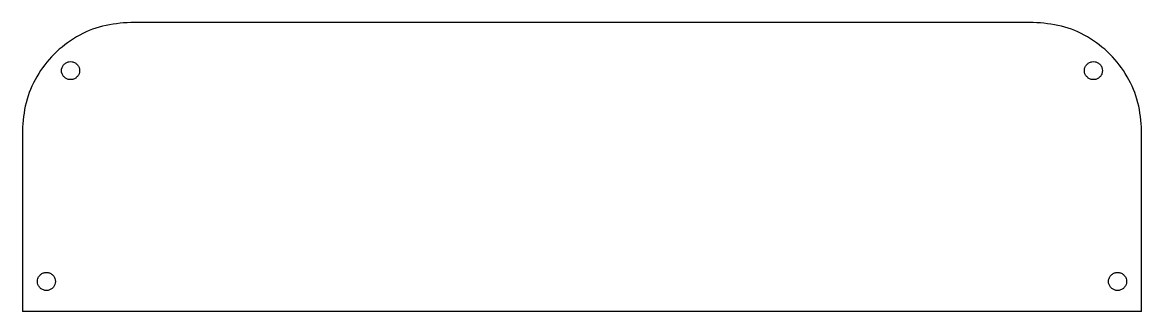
# Model space of a CAD drawing. Extents: x -93 to 93, y -20 to 28.
import ezdxf

# ---------------------------------------------------------------- set-up
doc = ezdxf.new("R2010")
doc.units = 0
doc.layers.get('0').update_dxf_attribs({"linetype": 'CONTINUOUS'})

msp = doc.modelspace()

# ---------------------------------------------------------------- linework, layer by layer
at = {"color": 7}
for p, q in [((75, 28), (-75, 28)), ((-83.5, 20), (-83.5, 20)), ((86.5, 20), (86.5, 20)), ((-93, 10), (-93, -20)), ((93, -20), (93, 10)), ((-87.5, -15), (-87.5, -15)), ((90.5, -15), (90.5, -15)), ((93, -20), (-93, -20))]:
    msp.add_line(p, q, dxfattribs=at)
for points, knots in [([(-75, 28), (-76.575238, 27.880008), (-79.712679, 27.641016), (-84.10182, 25.752362), (-87.878962, 22.878963), (-90.752362, 19.10182), (-92.641016, 14.712679), (-92.880008, 11.575238), (-93, 10)], [0, 0, 0, 0, 4.711948, 9.384903, 14.096851, 18.808798, 23.481753, 28.193701, 28.193701, 28.193701, 28.193701]), ([(93, 10), (92.880008, 11.575238), (92.641016, 14.712679), (90.752362, 19.10182), (87.878962, 22.878963), (84.10182, 25.752362), (79.712679, 27.641016), (76.575238, 27.880008), (75, 28)], [0, 0, 0, 0, 4.711948, 9.384903, 14.096851, 18.808798, 23.481753, 28.193701, 28.193701, 28.193701, 28.193701]), ([(-83.5, 20), (-83.517856, 20.175429), (-83.553312, 20.523774), (-83.82936, 20.984183), (-84.233666, 21.326502), (-84.734388, 21.508064), (-85.265727, 21.508064), (-85.76575, 21.326502), (-86.172845, 20.984183), (-86.43853, 20.523774), (-86.530957, 20), (-86.43853, 19.476226), (-86.172845, 19.015817), (-85.76575, 18.673498), (-85.265727, 18.491936), (-84.734388, 18.491936), (-84.233666, 18.673498), (-83.82936, 19.015817), (-83.553312, 19.476226), (-83.517856, 19.824571), (-83.5, 20)], [0, 0, 0, 0, 0.523591, 1.039684, 1.563274, 2.086865, 2.602958, 3.126549, 3.65014, 4.166233, 4.689823, 5.213414, 5.729507, 6.253098, 6.776689, 7.292782, 7.816372, 8.339963, 8.856056, 9.379647, 9.379647, 9.379647, 9.379647]), ([(86.5, 20), (86.482144, 20.175429), (86.446688, 20.523774), (86.17064, 20.984183), (85.766334, 21.326502), (85.265612, 21.508064), (84.734273, 21.508064), (84.23425, 21.326502), (83.827155, 20.984183), (83.56147, 20.523774), (83.469043, 20), (83.56147, 19.476226), (83.827155, 19.015817), (84.23425, 18.673498), (84.734273, 18.491936), (85.265612, 18.491936), (85.766334, 18.673498), (86.17064, 19.015817), (86.446688, 19.476226), (86.482144, 19.824571), (86.5, 20)], [0, 0, 0, 0, 0.523591, 1.039684, 1.563274, 2.086865, 2.602958, 3.126549, 3.65014, 4.166233, 4.689823, 5.213414, 5.729507, 6.253098, 6.776689, 7.292782, 7.816372, 8.339963, 8.856056, 9.379647, 9.379647, 9.379647, 9.379647]), ([(-87.5, -15), (-87.517856, -14.824571), (-87.553312, -14.476226), (-87.82936, -14.015817), (-88.233666, -13.673498), (-88.734388, -13.491936), (-89.265727, -13.491936), (-89.76575, -13.673498), (-90.172845, -14.015817), (-90.43853, -14.476226), (-90.530957, -15), (-90.43853, -15.523774), (-90.172845, -15.984183), (-89.76575, -16.326502), (-89.265727, -16.508064), (-88.734388, -16.508064), (-88.233666, -16.326502), (-87.82936, -15.984183), (-87.553312, -15.523774), (-87.517856, -15.175429), (-87.5, -15)], [0, 0, 0, 0, 0.523591, 1.039684, 1.563274, 2.086865, 2.602958, 3.126549, 3.65014, 4.166233, 4.689823, 5.213414, 5.729507, 6.253098, 6.776689, 7.292782, 7.816372, 8.339963, 8.856056, 9.379647, 9.379647, 9.379647, 9.379647]), ([(90.5, -15), (90.482144, -14.824571), (90.446688, -14.476226), (90.17064, -14.015817), (89.766334, -13.673498), (89.265612, -13.491936), (88.734273, -13.491936), (88.23425, -13.673498), (87.827155, -14.015817), (87.56147, -14.476226), (87.469043, -15), (87.56147, -15.523774), (87.827155, -15.984183), (88.23425, -16.326502), (88.734273, -16.508064), (89.265612, -16.508064), (89.766334, -16.326502), (90.17064, -15.984183), (90.446688, -15.523774), (90.482144, -15.175429), (90.5, -15)], [0, 0, 0, 0, 0.523591, 1.039684, 1.563274, 2.086865, 2.602958, 3.126549, 3.65014, 4.166233, 4.689823, 5.213414, 5.729507, 6.253098, 6.776689, 7.292782, 7.816372, 8.339963, 8.856056, 9.379647, 9.379647, 9.379647, 9.379647])]:
    msp.add_open_spline(points, degree=3, knots=knots, dxfattribs=at)

doc.saveas('drawing.dxf')
